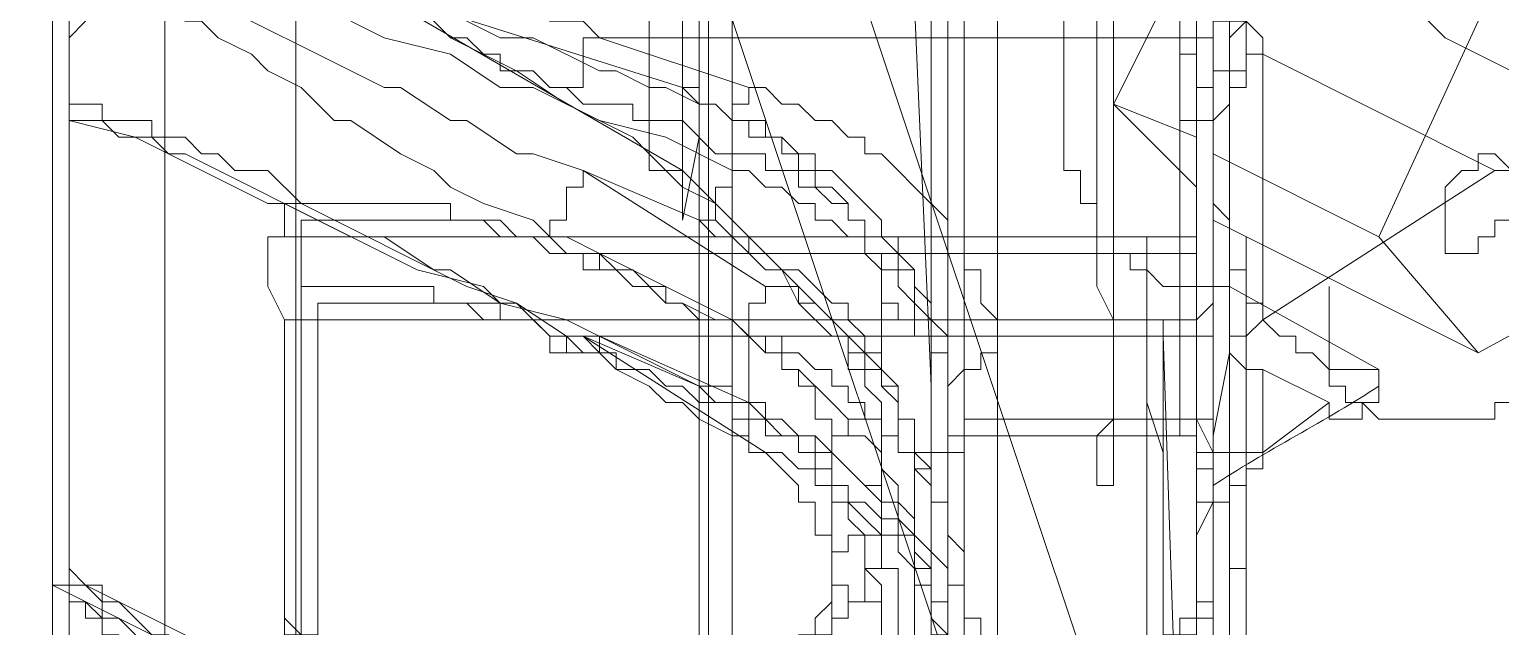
# Model space of a CAD drawing. Header units: millimetres. Extents: x 25083 to 52777, y 24772 to 45779.
# Drawn here: x 49423.42 to 49456.37, y 36118.36 to 36131.73 of the extents above; entities that cross this region are included whole.
import ezdxf

# ---------------------------------------------------------------- set-up
doc = ezdxf.new("R2010")
doc.units = ezdxf.units.MM
doc.layers.add('小车', color=7, linetype='Continuous')

# ---------------------------------------------------------------- blocks, each defined once
blk = doc.blocks.new('zw$D2F4')
at = {"color": 7, "lineweight": 5}
for points in [[(554.81, 200.534), (554.81, 214.645), (554.439, 217.988), (554.439, 344.25), (554.439, 353.534), (554.439, 356.133), (554.81, 361.704), (554.81, 372.473)], [(554.81, 372.473), (555.182, 372.473), (555.182, 372.102), (554.81, 371.359), (554.81, 368.759), (555.182, 368.017), (555.182, 228.757), (555.182, 219.102), (555.182, 205.362), (554.81, 204.247), (554.81, 200.534)], [(560.009, 205.362), (559.638, 205.362), (559.638, 206.476), (560.009, 207.961), (560.009, 208.704), (559.638, 209.446), (559.638, 253.267), (559.267, 265.893), (559.267, 305.628), (559.638, 318.255), (559.638, 340.908), (559.638, 349.82), (559.638, 363.56), (560.009, 365.046), (559.638, 366.16), (559.638, 366.903), (560.009, 367.274)], [(560.009, 367.274), (560.009, 343.878), (560.381, 341.65), (560.381, 232.099), (560.009, 232.099), (560.009, 223.187), (560.009, 205.362)], [(549.24, 233.956), (549.24, 357.619), (548.869, 362.818)], [(548.497, 301.915), (548.497, 215.017), (548.869, 210.189)], [(553.325, 300.801), (553.325, 251.781), (553.696, 243.24), (553.696, 215.017)], [(557.41, 285.946), (557.41, 245.468), (557.781, 244.726), (557.781, 242.497), (557.41, 242.126), (557.41, 241.012), (557.781, 241.012), (557.781, 286.689)], [(559.638, 285.946), (559.638, 242.497), (560.009, 241.755), (560.009, 240.641), (559.638, 239.898), (559.638, 238.412), (560.009, 238.412), (560.009, 286.689)], [(548.497, 275.177), (548.497, 248.811), (548.126, 246.954), (548.126, 269.978), (548.126, 277.405), (548.126, 285.946)], [(534.757, 276.662), (534.757, 254.01), (534.386, 252.895), (534.386, 252.153), (534.757, 251.781), (534.757, 251.41), (534.386, 251.039), (534.386, 251.41), (534.386, 252.524), (534.386, 262.179)], [(554.068, 237.298), (554.068, 259.58), (554.439, 262.922), (554.439, 269.235)], [(547.383, 260.694), (547.383, 248.439)], [(560.381, 245.468), (558.895, 245.468), (558.524, 245.84), (558.153, 245.84), (558.153, 246.211), (557.781, 246.211), (557.781, 246.582), (557.41, 246.582), (557.41, 247.325), (557.038, 247.325), (557.038, 248.068), (556.667, 248.068), (556.667, 248.439), (556.667, 248.811), (556.667, 252.153)], [(555.182, 259.58), (555.182, 242.497)], [(559.267, 242.497), (559.267, 259.58)], [(554.068, 259.209), (554.068, 241.755)], [(560.009, 241.755), (560.009, 242.126), (560.381, 243.983), (560.381, 259.209)], [(553.696, 241.755), (553.696, 256.609), (553.325, 258.094)], [(560.752, 251.41), (560.381, 251.039), (560.381, 249.553), (560.009, 249.182), (560.009, 247.325), (560.381, 246.954), (560.381, 245.84), (560.752, 245.84), (560.752, 245.097), (561.123, 245.097), (561.123, 244.726), (561.495, 244.354), (561.866, 244.354), (561.866, 243.983), (562.238, 243.983), (562.609, 243.611), (563.723, 243.611)], [(547.383, 248.439), (547.012, 248.811), (545.526, 249.553), (544.412, 250.296), (542.927, 251.039), (542.555, 251.41), (541.07, 252.153), (539.956, 252.895), (538.471, 253.638), (538.099, 254.01), (536.614, 254.752), (535.5, 255.495), (534.014, 256.238)], [(534.014, 238.784), (534.014, 256.238)], [(560.009, 255.495), (560.009, 250.296)], [(560.009, 255.124), (560.009, 241.012)], [(539.585, 254.752), (539.585, 254.01), (539.956, 254.01), (539.956, 253.267), (540.327, 253.267), (540.327, 252.895), (540.699, 252.895), (540.699, 252.524), (541.07, 252.524), (541.07, 252.153), (541.441, 252.153), (541.813, 251.781), (542.184, 251.781), (542.927, 251.039), (543.298, 251.039), (543.67, 250.667), (544.041, 250.667), (544.041, 250.296), (544.784, 250.296), (545.155, 249.925), (545.526, 249.925)], [(539.956, 254.752), (539.956, 254.381), (540.327, 254.381), (540.327, 254.01), (541.07, 253.267), (541.441, 253.267), (541.441, 252.895), (542.184, 252.895), (542.184, 252.524), (542.927, 252.524), (542.927, 252.153), (543.67, 252.153), (544.041, 251.781), (544.784, 251.781), (545.155, 251.41), (545.898, 251.41), (546.269, 251.039)], [(559.267, 254.752), (559.267, 251.039)], [(559.638, 254.752), (559.638, 240.269)], [(559.638, 249.182), (559.638, 254.381)], [(560.009, 254.01), (560.381, 253.638), (564.837, 251.41), (565.208, 251.039), (567.437, 249.925)], [(561.123, 250.667), (561.123, 251.039), (560.752, 251.41), (560.752, 251.781), (560.381, 251.781), (560.381, 252.895), (560.009, 252.895), (560.009, 253.638), (560.009, 254.01)], [(534.386, 253.638), (534.757, 253.638), (536.242, 252.895), (537.728, 252.524), (539.213, 251.781), (539.956, 251.781), (541.441, 251.039), (542.927, 250.667), (544.041, 249.925), (544.784, 249.925), (546.269, 249.182), (547.755, 248.811), (549.24, 248.068)], [(534.386, 253.638), (534.757, 253.638), (534.757, 253.267), (535.5, 253.267), (535.5, 252.895), (535.871, 252.524), (536.242, 252.524), (536.614, 252.153), (536.985, 252.153), (541.441, 249.925), (541.813, 249.925), (542.927, 249.182), (543.298, 249.182), (544.412, 248.439), (544.784, 248.439), (545.898, 248.068)], [(534.386, 253.267), (534.386, 249.553)], [(559.638, 253.267), (557.781, 249.553)], [(545.155, 246.582), (544.784, 246.954), (543.67, 247.325), (542.927, 247.696), (542.555, 248.068), (541.813, 248.439), (540.699, 249.182), (540.327, 249.182), (539.585, 249.925), (538.842, 250.296), (538.471, 250.667), (537.728, 251.039), (537.356, 251.41), (536.985, 251.41), (535.871, 252.524)], [(548.126, 249.925), (541.07, 252.153)], [(541.07, 252.153), (548.126, 248.068)], [(541.441, 252.153), (541.813, 252.153), (544.041, 251.039), (544.784, 251.039), (546.269, 250.296), (546.64, 250.296), (547.383, 249.925), (547.755, 249.925), (548.497, 249.553)], [(560.752, 250.667), (560.752, 251.41), (560.381, 251.41), (560.009, 251.41), (560.009, 251.039), (559.638, 251.039), (559.638, 250.667), (559.267, 250.667), (559.267, 249.925)], [(559.638, 251.41), (559.638, 249.553)], [(560.009, 251.039), (560.009, 251.41)], [(563.723, 246.582), (565.951, 251.41)], [(545.526, 249.925), (545.898, 249.925), (545.898, 251.039), (546.269, 251.039)], [(546.269, 251.039), (559.267, 251.039)], [(546.269, 251.039), (549.611, 249.925)], [(559.267, 251.039), (559.267, 242.126)], [(559.267, 251.039), (560.009, 251.039), (560.009, 250.667), (560.009, 250.296)], [(560.009, 250.296), (560.009, 251.039)], [(559.267, 249.925), (559.267, 249.182), (559.638, 249.182), (560.009, 249.182), (560.381, 249.553), (560.381, 249.925), (560.752, 249.925), (560.752, 250.667)], [(559.638, 249.182), (559.638, 249.925), (560.009, 249.925), (560.009, 250.296), (560.381, 250.296), (560.752, 250.296), (560.752, 250.667), (561.123, 250.667)], [(566.322, 248.068), (561.123, 250.667)], [(561.123, 244.726), (561.123, 250.667)], [(560.009, 249.925), (560.009, 250.296)], [(560.009, 250.296), (560.009, 241.383)], [(549.24, 248.439), (548.869, 248.439), (548.126, 249.182), (547.012, 249.182), (547.012, 249.553), (545.898, 249.553), (545.526, 249.925)], [(552.582, 245.097), (552.582, 245.84), (552.211, 246.211), (552.211, 246.954), (551.839, 246.954), (551.839, 247.325), (551.468, 247.696), (551.097, 247.696), (551.097, 248.068), (550.725, 248.068), (550.725, 248.439), (550.354, 248.439), (550.354, 248.811), (549.611, 248.811), (549.611, 249.182), (549.24, 249.182), (548.869, 249.553), (548.497, 249.553), (548.126, 249.925)], [(548.497, 249.553), (548.497, 249.925), (548.126, 249.925)], [(549.611, 249.925), (549.611, 249.553), (549.24, 249.553), (549.24, 248.439)], [(555.182, 243.983), (555.182, 244.726), (554.81, 245.097), (554.81, 245.84), (554.439, 245.84), (554.439, 246.582), (554.068, 246.582), (554.068, 246.954), (553.325, 247.696), (552.954, 248.068), (552.582, 248.439), (552.211, 248.439), (552.211, 248.811), (551.839, 248.811), (551.468, 249.182), (551.097, 249.182), (550.725, 249.553), (550.354, 249.553), (549.983, 249.925), (549.611, 249.925)], [(560.009, 249.553), (560.009, 249.925)], [(567.437, 249.925), (567.437, 249.182), (567.065, 249.182), (567.065, 248.439), (566.694, 248.439), (566.694, 248.068), (566.322, 248.068)], [(534.386, 249.182), (534.386, 249.553)], [(545.155, 244.354), (544.412, 245.097), (543.298, 245.468), (539.585, 247.325), (538.842, 248.068), (538.099, 248.068), (537.728, 248.439), (537.356, 248.439), (536.985, 248.811), (536.242, 248.811), (536.242, 249.182), (535.128, 249.182), (535.128, 249.553), (534.757, 249.553), (534.386, 249.553)], [(548.497, 244.726), (548.497, 249.553)], [(548.497, 249.553), (548.869, 249.553), (549.24, 249.182), (549.983, 249.182), (549.983, 248.811), (550.354, 248.811), (550.725, 248.439), (551.097, 248.439), (551.097, 248.068), (551.468, 248.068), (552.582, 246.954), (552.582, 246.582), (552.954, 246.582), (552.954, 246.211), (553.325, 245.84), (553.325, 245.097), (553.696, 244.726), (553.696, 243.983)], [(557.781, 249.553), (559.638, 248.811)], [(557.781, 249.553), (559.638, 247.696)], [(559.638, 249.553), (559.638, 249.182)], [(560.009, 247.696), (560.009, 249.553)], [(549.24, 243.24), (548.497, 243.24), (545.526, 244.726), (544.041, 245.097), (543.67, 245.468), (542.184, 245.84), (539.213, 247.325), (538.842, 247.325), (535.871, 248.811), (534.386, 249.182)], [(534.386, 249.182), (534.386, 239.155)], [(545.898, 244.354), (545.526, 244.354), (544.412, 245.097), (544.041, 245.097), (542.927, 245.84), (542.555, 245.84), (541.441, 246.582), (540.699, 246.582), (536.985, 248.439), (536.614, 248.439), (536.242, 248.811), (535.5, 248.811), (535.128, 249.182), (534.386, 249.182)], [(559.638, 249.182), (559.638, 247.325)], [(559.638, 240.641), (559.638, 249.182)], [(551.839, 244.354), (551.468, 244.354), (550.725, 245.097), (550.354, 245.84), (549.983, 245.84), (548.869, 246.954), (548.869, 247.325), (548.126, 247.696), (547.383, 248.439)], [(547.383, 248.439), (547.383, 248.068), (547.755, 248.068), (548.126, 248.068)], [(549.24, 248.068), (549.24, 248.439)], [(554.068, 243.24), (554.068, 244.354), (553.696, 244.726), (553.696, 245.097), (553.325, 245.468), (553.325, 245.84), (552.954, 245.84), (552.954, 246.211), (552.582, 246.582), (552.211, 246.582), (552.211, 246.954), (551.839, 246.954), (551.839, 247.325), (551.468, 247.325), (551.097, 247.696), (550.725, 247.696), (550.725, 248.068), (549.983, 248.068), (549.983, 248.439), (549.24, 248.439)], [(560.009, 248.439), (563.723, 246.582)], [(566.322, 248.439), (565.951, 248.439), (565.951, 248.068), (565.58, 248.068), (565.208, 247.696), (565.208, 247.325)], [(566.694, 247.325), (566.694, 248.068), (566.322, 248.439)], [(545.155, 246.582), (545.155, 246.954), (545.526, 246.954), (545.526, 247.696), (545.898, 247.696), (545.898, 248.068)], [(548.497, 246.954), (545.898, 248.068)], [(545.898, 248.068), (549.983, 245.468)], [(548.126, 248.068), (552.582, 243.611)], [(549.24, 248.068), (549.24, 247.696), (548.869, 247.696), (548.869, 246.954), (548.497, 246.954)], [(549.24, 248.068), (549.611, 248.068), (549.983, 247.696), (550.354, 247.696), (550.725, 247.325), (551.097, 247.325), (551.097, 246.954), (551.468, 246.954), (551.839, 246.582), (552.211, 246.582), (552.211, 246.211), (552.582, 246.211), (552.582, 245.84), (552.954, 245.84), (552.954, 245.468), (553.325, 245.097), (553.325, 244.726), (553.696, 244.726), (553.696, 243.983), (554.068, 243.983), (554.068, 242.497)], [(566.322, 248.068), (561.123, 244.726)], [(560.009, 247.325), (560.009, 247.696)], [(538.842, 246.582), (539.213, 246.582), (539.213, 247.325), (540.327, 247.325), (542.927, 247.325), (542.927, 246.954), (544.041, 246.954), (544.412, 246.582), (544.784, 246.582), (545.155, 246.211), (545.898, 246.211)], [(559.638, 247.325), (559.638, 246.582), (558.895, 246.582), (558.524, 246.582)], [(559.638, 247.325), (559.638, 246.954)], [(559.638, 247.325), (559.638, 246.582)], [(559.638, 238.041), (559.638, 247.325)], [(560.009, 246.954), (560.009, 247.325)], [(565.208, 247.325), (565.208, 246.211)], [(565.208, 246.211), (565.951, 246.211), (565.951, 246.582), (566.322, 246.582), (566.322, 246.954), (566.694, 246.954), (566.694, 247.325)], [(546.269, 246.211), (545.526, 246.211), (545.155, 246.582), (544.041, 246.582), (543.67, 246.954), (540.327, 246.954), (539.585, 246.954), (539.585, 246.582)], [(553.325, 241.755), (552.954, 241.755), (552.954, 243.24), (552.582, 243.24), (552.582, 243.983), (552.211, 243.983), (552.211, 244.354), (551.839, 244.726), (551.839, 245.097), (551.468, 245.097), (550.725, 245.84), (550.354, 245.84), (549.983, 246.211), (549.611, 246.211), (549.611, 246.582), (548.869, 246.582), (548.497, 246.954)], [(559.638, 246.954), (559.638, 244.726)], [(560.009, 246.954), (565.951, 243.983)], [(560.009, 244.726), (560.009, 246.954)], [(560.381, 234.328), (560.381, 246.954)], [(539.213, 237.298), (539.213, 244.726), (538.842, 245.468), (538.842, 246.582)], [(538.842, 246.582), (539.585, 246.582)], [(539.585, 246.582), (558.524, 246.582)], [(539.585, 246.582), (539.585, 237.298)], [(545.155, 246.582), (545.526, 246.582), (546.269, 246.211), (546.64, 245.84), (547.012, 245.84), (547.755, 245.097), (548.126, 245.097), (548.869, 244.726), (549.24, 244.726), (549.611, 244.354)], [(558.524, 246.582), (558.524, 246.211)], [(558.524, 246.211), (559.638, 246.211), (559.638, 246.582)], [(558.895, 237.298), (558.895, 241.755), (558.524, 242.869), (558.524, 246.582)], [(559.638, 246.582), (559.638, 235.813)], [(560.752, 245.097), (560.752, 246.582)], [(560.752, 238.412), (560.752, 246.582)], [(560.752, 245.097), (560.752, 246.582)], [(565.951, 243.983), (563.723, 246.582)], [(548.497, 244.726), (548.126, 245.097), (547.755, 245.097), (547.755, 245.468), (547.012, 245.468), (546.64, 245.84), (545.898, 245.84), (545.898, 246.211)], [(545.898, 246.211), (545.898, 245.84), (546.269, 245.84), (546.269, 246.211)], [(546.269, 246.211), (558.524, 246.211)], [(546.269, 246.211), (549.24, 244.726)], [(558.524, 246.211), (558.524, 235.07)], [(560.381, 244.354), (560.381, 246.211)], [(560.752, 246.211), (560.752, 245.097)], [(565.951, 243.983), (570.036, 246.211)], [(539.213, 244.726), (539.585, 244.726), (539.585, 245.468), (540.699, 245.468), (541.07, 245.468), (542.555, 245.468), (542.555, 245.097), (544.041, 245.097), (544.041, 244.726), (544.784, 244.726), (545.155, 244.354), (545.526, 244.354)], [(549.983, 245.468), (549.983, 245.097), (549.611, 245.097), (549.611, 244.354)], [(549.983, 245.468), (550.725, 245.468), (550.725, 245.097), (551.097, 245.097), (551.839, 244.354), (551.839, 243.983), (552.211, 243.983), (552.211, 243.611), (552.211, 243.24), (552.582, 242.869), (552.582, 242.497)], [(560.009, 245.468), (560.009, 245.097), (559.638, 244.726), (559.267, 244.726), (558.895, 244.726)], [(560.009, 244.726), (560.009, 245.468)], [(560.009, 245.468), (560.009, 238.784)], [(560.381, 245.468), (563.723, 243.611)], [(560.381, 243.983), (560.381, 245.468)], [(562.609, 245.468), (562.609, 243.611)], [(539.956, 244.726), (539.956, 245.097), (541.813, 245.097), (543.298, 245.097), (543.67, 244.726), (544.784, 244.726), (545.155, 244.354), (546.269, 244.354)], [(552.582, 245.097), (552.582, 243.611)], [(553.696, 243.983), (553.696, 244.354), (553.325, 244.354), (553.325, 244.726), (552.954, 244.726), (552.954, 245.097), (552.582, 245.097)], [(560.752, 245.097), (560.752, 243.983)], [(560.752, 244.726), (560.752, 245.097)], [(539.213, 244.726), (539.956, 244.726)], [(539.213, 244.726), (539.213, 238.041)], [(539.956, 244.726), (558.895, 244.726)], [(539.956, 237.67), (539.956, 244.726)], [(549.24, 244.726), (548.869, 244.726), (548.497, 244.726)], [(553.696, 238.041), (553.696, 239.155), (553.325, 239.155), (553.325, 240.269), (552.954, 240.641), (552.954, 241.012), (552.582, 241.383), (552.582, 241.755), (552.211, 242.126), (551.839, 242.126), (551.839, 242.497), (551.468, 242.869), (550.725, 243.611), (550.354, 243.611), (550.354, 243.983), (549.983, 243.983), (549.24, 244.726), (548.497, 244.726)], [(554.439, 237.298), (554.439, 239.527), (554.068, 239.898), (554.068, 240.641), (553.696, 240.641), (553.696, 241.012), (553.325, 241.383), (553.325, 241.755), (552.954, 241.755), (552.954, 242.126), (552.582, 242.126), (552.582, 242.497), (552.211, 242.497), (552.211, 242.869), (551.839, 242.869), (551.839, 243.24), (551.468, 243.24), (551.468, 243.611), (551.097, 243.611), (550.725, 243.983), (550.354, 243.983), (550.354, 244.354), (549.611, 244.354), (549.611, 244.726), (549.24, 244.726)], [(560.009, 244.726), (560.009, 244.354), (559.267, 244.354), (558.895, 244.354)], [(558.895, 244.354), (558.895, 244.726)], [(558.895, 244.726), (558.895, 237.67)], [(559.638, 244.726), (559.638, 244.354)], [(560.009, 244.354), (560.009, 244.726)], [(560.009, 233.956), (560.009, 244.726)], [(561.123, 244.726), (560.752, 244.354), (560.381, 244.354), (560.381, 243.983)], [(560.752, 244.726), (560.752, 244.354)], [(545.155, 244.354), (545.526, 244.354), (545.898, 243.983), (546.269, 243.983), (546.64, 243.611), (547.383, 243.24), (547.755, 242.869), (548.126, 242.869), (548.497, 242.497), (549.24, 242.126), (549.611, 242.126)], [(545.898, 244.354), (545.526, 244.354), (545.526, 243.983), (545.155, 243.983), (545.155, 244.354)], [(545.526, 244.354), (545.898, 244.354), (546.269, 243.983), (546.64, 243.983), (546.64, 243.611), (547.383, 243.611), (547.755, 243.24), (548.126, 243.24), (548.497, 242.869), (549.24, 242.869)], [(546.269, 244.354), (546.269, 243.983), (545.526, 243.983), (545.526, 244.354)], [(545.898, 244.354), (548.497, 243.24)], [(549.983, 241.755), (545.898, 244.354)], [(558.895, 244.354), (546.269, 244.354)], [(549.611, 242.869), (546.269, 244.354)], [(551.468, 241.755), (551.468, 242.497), (551.097, 242.497), (551.097, 243.24), (550.725, 243.24), (550.725, 243.611), (550.354, 243.611), (550.354, 243.983), (549.983, 243.983), (549.983, 244.354), (549.611, 244.354)], [(549.611, 244.354), (549.611, 242.126)], [(553.325, 241.755), (553.325, 242.497), (552.954, 242.497), (552.954, 242.869), (552.582, 243.24), (552.582, 243.611), (552.211, 243.611), (552.211, 243.983), (551.839, 243.983), (551.839, 244.354)], [(552.582, 243.611), (551.839, 243.611), (551.839, 243.983), (551.839, 244.354)], [(559.267, 233.213), (558.895, 244.354)], [(559.638, 244.354), (559.638, 243.983)], [(560.009, 235.813), (560.009, 244.354)], [(560.381, 243.983), (560.381, 244.354)], [(553.696, 243.983), (553.696, 241.012)], [(553.696, 238.041), (553.696, 243.983)], [(554.068, 243.24), (554.439, 243.611), (554.81, 243.611), (554.81, 243.983), (555.182, 243.983)], [(555.182, 242.126), (555.182, 243.983)], [(559.638, 243.983), (559.638, 242.869)], [(561.123, 243.611), (560.752, 243.611), (560.381, 243.983)], [(560.752, 243.983), (560.752, 241.755)], [(560.752, 241.755), (560.752, 243.983)], [(552.582, 243.611), (552.954, 243.24), (552.954, 242.497), (553.325, 242.497), (553.325, 241.755)], [(562.609, 242.869), (561.123, 243.611)], [(561.123, 241.755), (561.123, 243.611)], [(562.609, 243.611), (562.609, 243.24), (562.98, 243.24), (562.98, 242.869), (563.352, 242.869)], [(563.352, 242.869), (563.723, 242.497), (565.951, 242.497), (566.322, 242.497), (566.322, 242.869), (567.065, 242.869), (567.065, 243.24), (567.437, 243.24), (567.437, 243.611)], [(563.723, 243.611), (563.723, 243.24)], [(548.497, 243.24), (549.24, 243.24)], [(548.497, 243.24), (548.869, 242.869), (549.611, 242.869), (549.611, 242.497), (549.983, 242.497), (550.354, 242.126), (550.725, 242.126), (550.725, 241.755), (551.097, 241.755), (551.097, 241.383), (551.468, 241.383), (551.468, 241.012), (551.839, 241.012), (551.839, 240.641), (552.211, 240.269), (552.582, 239.898), (552.582, 239.155), (552.954, 239.155), (552.954, 237.298)], [(549.24, 242.869), (549.24, 243.24)], [(554.068, 236.927), (554.068, 238.412), (553.696, 238.412), (553.696, 239.155), (553.325, 239.527), (553.325, 239.898), (552.954, 239.898), (552.954, 240.269), (552.582, 240.269), (552.582, 240.641), (552.211, 241.012), (551.097, 242.126), (550.725, 242.126), (550.354, 242.497), (549.983, 242.497), (549.983, 242.869), (549.24, 242.869), (549.24, 243.24)], [(554.068, 241.383), (554.068, 243.24)], [(554.068, 243.24), (554.068, 242.497)], [(562.609, 242.869), (562.609, 242.497), (563.352, 242.497), (563.352, 242.869), (563.723, 242.869), (563.723, 243.24)], [(549.24, 242.869), (549.24, 242.497), (549.611, 242.497), (549.611, 242.869)], [(549.24, 242.869), (549.24, 242.497), (549.983, 242.497), (549.983, 242.126), (550.725, 242.126), (550.725, 241.755), (551.097, 241.755), (551.097, 241.383), (551.468, 241.383), (551.468, 241.012), (551.839, 241.012), (551.839, 240.641), (552.211, 240.641), (552.582, 240.269), (552.582, 239.898), (552.954, 239.898), (552.954, 239.527), (553.325, 239.155), (553.325, 238.784), (553.696, 238.784), (553.696, 238.041), (554.068, 237.67), (554.068, 236.184)], [(549.611, 242.869), (549.983, 242.497), (550.354, 242.497), (550.725, 242.126), (551.097, 242.126), (551.097, 241.755), (551.468, 241.755), (552.211, 241.012), (552.582, 241.012), (552.582, 240.641), (552.954, 240.641), (552.954, 240.269), (554.068, 239.155), (554.068, 238.784), (554.439, 238.784), (554.439, 238.412), (554.439, 238.041), (554.81, 238.041), (554.81, 236.927), (555.182, 236.556), (555.182, 235.442)], [(559.638, 242.869), (559.638, 242.126)], [(560.752, 242.869), (560.752, 241.755)], [(561.123, 241.755), (562.609, 242.869)], [(551.468, 241.755), (551.468, 242.126), (551.839, 242.126), (551.839, 242.497), (552.211, 242.497), (552.582, 242.497)], [(552.582, 239.898), (552.582, 242.497)], [(553.325, 241.755), (554.068, 241.755), (554.068, 242.126), (554.068, 242.497)], [(554.068, 242.497), (554.068, 237.298)], [(554.068, 241.755), (554.068, 242.126), (554.439, 242.126), (554.439, 242.497), (554.81, 242.497), (555.182, 242.497)], [(555.182, 242.497), (559.267, 242.497)], [(555.182, 242.497), (555.182, 242.126)], [(560.009, 241.755), (560.009, 242.497), (559.638, 242.497), (559.267, 242.497)], [(559.267, 242.126), (559.267, 242.497)], [(549.611, 242.126), (549.611, 241.755), (549.983, 241.755), (550.725, 241.012), (550.725, 240.641), (551.097, 240.641), (551.097, 240.269), (551.097, 239.898), (551.468, 239.898), (551.468, 239.155)], [(549.611, 242.126), (549.611, 241.755), (549.983, 241.755)], [(555.182, 242.126), (554.439, 242.126), (554.439, 241.755), (554.068, 241.755), (554.068, 241.383)], [(559.267, 242.126), (555.182, 242.126)], [(560.009, 241.383), (560.009, 241.755), (559.638, 241.755), (559.638, 242.126), (559.267, 242.126)], [(559.638, 242.126), (559.638, 241.755)], [(552.582, 238.412), (552.582, 238.784), (552.211, 239.155), (552.211, 239.898), (551.839, 240.269), (551.839, 240.641), (551.468, 240.641), (551.468, 241.012), (551.097, 241.012), (551.097, 241.383), (550.725, 241.383), (550.354, 241.755), (549.983, 241.755)], [(551.468, 241.755), (551.468, 239.155)], [(551.468, 241.755), (551.468, 239.155)], [(553.325, 241.755), (553.325, 236.556)], [(553.696, 241.383), (553.325, 241.755)], [(553.696, 241.012), (553.696, 241.383), (553.325, 241.383), (553.325, 241.755)], [(553.696, 241.383), (553.696, 241.755)], [(554.068, 241.755), (554.068, 241.383)], [(559.638, 241.755), (559.638, 240.269)], [(561.123, 241.755), (560.009, 241.755), (560.009, 241.383), (559.638, 241.383), (559.638, 240.641)], [(560.009, 241.383), (560.009, 241.755)], [(561.123, 241.755), (561.123, 241.383), (560.752, 241.383), (560.752, 241.012), (560.381, 241.012), (560.381, 240.641), (560.009, 240.641), (560.009, 241.012)], [(560.381, 241.755), (560.381, 241.383)], [(560.752, 241.755), (560.752, 241.383)], [(560.752, 241.755), (560.752, 241.012)], [(560.752, 241.755), (560.752, 241.383)], [(560.752, 241.383), (560.752, 241.755)], [(553.696, 241.012), (553.696, 241.383)], [(560.752, 241.383), (560.752, 240.269)], [(560.752, 241.383), (560.752, 241.012)], [(559.638, 240.269), (559.638, 240.641), (560.009, 240.641), (560.009, 241.012)], [(560.752, 239.155), (560.752, 241.012)], [(559.638, 240.641), (559.638, 240.269)], [(559.638, 240.269), (559.638, 240.641)], [(560.381, 240.269), (560.381, 240.641)], [(559.638, 240.269), (559.638, 237.298)], [(560.381, 240.269), (560.381, 239.155)], [(560.381, 236.556), (560.381, 240.269)], [(560.752, 240.269), (560.752, 238.784)], [(552.582, 239.898), (552.582, 239.155), (552.211, 239.155), (552.211, 238.412), (551.839, 238.412), (551.839, 238.041), (551.468, 238.041), (551.468, 237.67), (551.097, 237.67), (551.097, 237.298), (550.725, 237.298)], [(552.582, 239.898), (551.839, 239.898), (551.839, 239.527), (551.468, 239.527), (551.468, 239.155)], [(560.381, 238.784), (560.381, 239.155), (560.752, 239.155), (560.752, 239.898)], [(560.752, 239.527), (560.752, 238.412)], [(534.386, 239.155), (534.757, 238.784), (539.213, 236.556), (539.585, 236.184), (544.041, 233.956), (544.412, 233.585), (548.869, 231.357)], [(534.386, 239.155), (534.757, 238.784), (535.128, 238.784), (535.128, 238.412), (535.5, 238.412), (536.242, 237.67), (536.614, 237.67), (536.985, 237.298), (537.728, 236.927), (538.471, 236.184), (539.956, 235.442), (540.699, 234.699), (541.441, 234.328), (541.813, 234.328), (542.927, 233.585), (542.927, 233.213), (544.412, 232.471), (545.898, 231.728)], [(534.386, 238.784), (534.386, 239.155)], [(535.5, 238.041), (535.128, 238.041), (535.128, 238.412), (534.757, 238.784), (534.386, 238.784), (534.386, 239.155)], [(549.983, 236.927), (550.354, 236.927), (550.354, 237.298), (550.725, 237.298), (550.725, 237.67), (551.097, 237.67), (551.097, 238.041), (551.468, 238.412), (551.468, 239.155)], [(551.468, 239.155), (551.468, 236.184)], [(552.582, 238.412), (551.839, 238.412), (551.839, 238.784), (551.468, 238.784), (551.468, 239.155)], [(551.468, 236.184), (551.468, 239.155)], [(560.381, 239.155), (560.381, 238.784)], [(534.014, 238.784), (534.014, 237.67)], [(548.869, 230.614), (546.64, 231.728), (545.526, 232.471), (544.041, 233.585), (543.298, 233.585), (541.813, 234.699), (538.842, 236.184), (538.471, 236.556), (534.014, 238.784)], [(545.526, 230.985), (545.155, 231.357), (544.041, 232.099), (543.67, 232.471), (542.555, 233.213), (542.184, 233.213), (541.07, 233.956), (540.327, 234.328), (539.585, 235.07), (538.099, 235.813), (536.614, 237.298), (536.242, 237.298), (535.5, 238.041), (535.128, 238.041), (534.757, 238.412), (534.386, 238.412), (534.386, 238.784), (534.014, 238.784)], [(534.014, 238.784), (534.386, 238.784), (534.386, 238.412), (534.757, 238.412), (534.757, 238.041), (535.128, 238.041), (535.128, 237.67), (535.5, 237.67), (535.5, 237.298), (535.871, 237.298), (537.356, 235.813), (538.099, 235.442), (538.842, 234.699), (539.585, 234.328), (540.699, 233.213), (541.441, 232.842), (542.184, 232.099), (542.927, 231.728), (544.041, 230.985), (544.784, 230.243)], [(534.386, 237.67), (534.386, 238.784)], [(560.009, 238.784), (560.009, 238.041), (559.267, 238.041), (559.267, 237.67), (558.895, 237.67)], [(560.009, 238.784), (560.009, 233.956)], [(560.752, 238.784), (560.752, 238.412)], [(552.582, 238.412), (552.582, 235.442)], [(560.752, 238.412), (560.752, 237.67)], [(560.752, 238.412), (560.752, 238.041)], [(560.752, 238.041), (560.752, 238.412)], [(545.155, 230.614), (544.784, 230.614), (543.67, 231.357), (541.813, 233.213), (540.699, 233.956), (539.956, 234.699), (538.842, 235.442), (538.099, 235.813), (536.985, 236.556), (536.985, 236.927), (536.242, 237.298), (535.5, 238.041)], [(539.213, 238.041), (539.213, 237.67), (539.585, 237.67), (539.585, 237.298), (540.327, 236.556), (540.699, 236.556), (540.699, 236.184), (541.07, 235.813), (541.441, 235.813), (541.813, 235.442), (542.184, 235.442), (542.184, 235.07), (542.927, 234.699), (543.298, 234.699), (544.041, 233.956), (544.412, 233.956), (544.784, 233.585), (545.526, 233.213)], [(539.213, 238.041), (539.585, 237.67), (539.956, 237.67)], [(553.696, 235.813), (553.696, 238.041)], [(553.696, 238.041), (553.696, 237.67), (554.068, 237.67), (554.068, 237.298), (554.439, 237.298)], [(559.638, 238.041), (559.638, 237.67), (559.267, 237.67), (559.267, 237.298), (558.895, 237.298)], [(559.638, 233.585), (559.638, 238.041)]]:
    blk.add_lwpolyline(points, dxfattribs=at)
for points in [[(560.752, 246.582), (560.752, 246.582), (560.752, 246.211), (560.752, 246.211)], [(560.752, 246.211), (560.752, 246.211), (560.752, 246.582), (560.752, 246.582)], [(560.752, 243.983), (560.752, 244.354), (560.752, 244.726), (560.752, 245.468)], [(560.752, 241.383), (560.752, 242.497), (560.752, 243.611), (560.752, 245.097)], [(560.752, 244.354), (560.752, 243.611), (560.752, 243.24), (560.752, 242.869)], [(560.381, 243.983), (560.381, 241.012), (560.381, 238.041), (560.381, 235.07)], [(560.009, 241.012), (561.123, 241.755), (562.609, 242.497), (563.723, 243.24)], [(560.381, 242.126), (560.381, 240.269), (560.381, 238.784), (560.381, 236.927)], [(560.381, 241.383), (560.381, 241.383), (560.381, 241.012), (560.381, 241.012)], [(560.752, 240.269), (560.752, 240.641), (560.752, 241.012), (560.752, 241.383)], [(560.381, 241.012), (560.381, 240.641), (560.381, 240.641), (560.381, 240.269)], [(560.752, 241.012), (560.752, 240.269), (560.752, 239.898), (560.752, 239.527)], [(560.752, 238.784), (560.752, 239.527), (560.752, 240.269), (560.752, 241.012)], [(560.752, 239.898), (560.752, 240.269), (560.752, 240.269), (560.752, 240.269)], [(560.752, 237.67), (560.752, 238.041), (560.752, 238.412), (560.752, 238.784)], [(560.752, 232.842), (560.752, 234.699), (560.752, 236.927), (560.752, 238.784)]]:
    blk.add_open_spline(points, degree=3, dxfattribs=at)
blk = doc.blocks.new('A$C1A4175F5')
at = {"layer": '小车', "color": 7, "lineweight": 0}
for points in [[(247.215, 563.302), (418.277, 506.188)], [(246.235, 560.502), (418.277, 503.108)], [(356.684, 523.686), (328.546, 523.686)], [(383.981, 514.447), (330.366, 514.447)], [(330.506, 511.508), (392.94, 511.508)]]:
    blk.add_lwpolyline(points, dxfattribs=at)

msp = doc.modelspace()

# ---------------------------------------------------------------- block references
msp.add_blockref('zw$D2F4', (48889.923, 35880.503))
at = {"layer": '小车', "ltscale": 10, "xscale": -1, "rotation": 270}
msp.add_blockref('A$C1A4175F5', (48914.945, 35776.933), dxfattribs=at)

doc.saveas('drawing.dxf')
